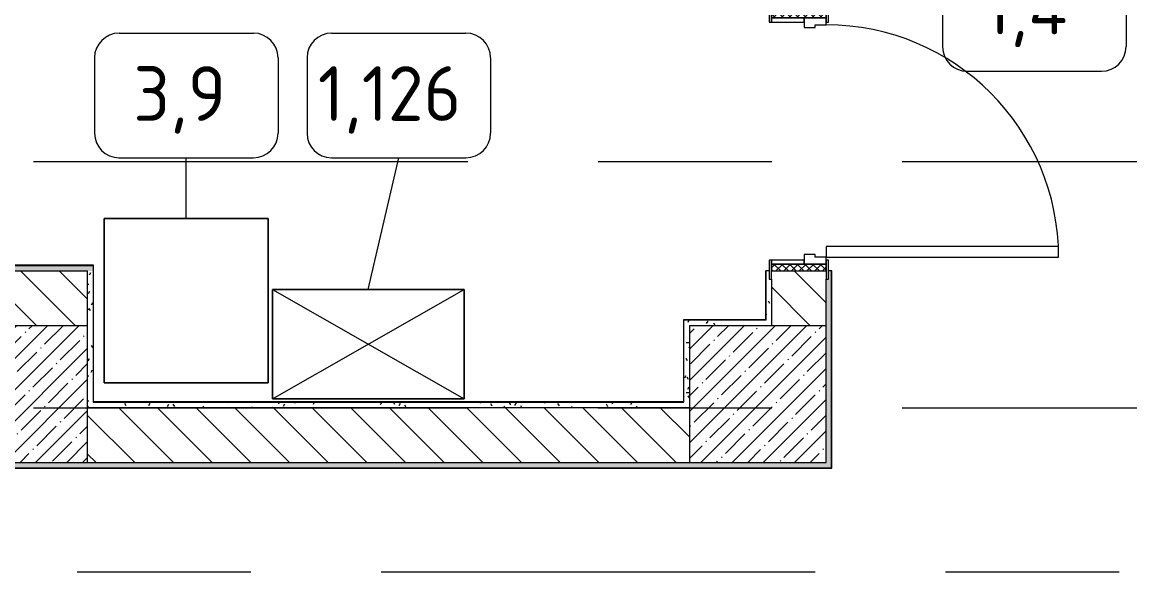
# Model space of a CAD drawing. Header units: millimetres. Extents: x -3724 to 231642, y -8553 to 29017.
# Drawn here: x 3821 to 7870, y 10500 to 12510 of the extents above; entities that cross this region are included whole.
import ezdxf

# ---------------------------------------------------------------- set-up
doc = ezdxf.new("R2010")
doc.units = ezdxf.units.MM
doc.linetypes.add('Осевая', pattern=[3175, 635, -476.25, 1587.5, -476.25])
for name, color, linetype, lineweight in [('A-DOOR', 7, 'Continuous', 9), ('A-DOOR-FRAM-2', 7, 'Continuous', 9), ('A-WALL', 7, 'Continuous', 9), ('I-FURN-IDEN', 7, 'Continuous', 9), ('I-WALL', 7, 'Continuous', 9), ('S-COLS', 7, 'Continuous', 9), ('Оси-2', 7, 'Осевая', 9)]:
    doc.layers.add(name, color=color, linetype=linetype, lineweight=lineweight)
for name, color, linetype, lineweight, true_color in [('A-DOOR-1', 7, 'Continuous', 9, 0xc0c0c0), ('A-DOOR-FRAM-1', 7, 'Continuous', 9, 0xc0c0c0), ('A-WALL-1', 9, 'Continuous', 9, 0x808080), ('A-WALL-FNSH-1', 9, 'Continuous', 9, 0x808080), ('I-FURN-1', 9, 'Continuous', 9, 0x808080)]:
    doc.layers.add(name, color=color, linetype=linetype, lineweight=lineweight, true_color=true_color)
doc.styles.add('GOST Common', font='GOST_Common.ttf', dxfattribs={"height": 200})
pattern_1 = [(135, (0, 0), (-70.7107, -70.7107), [])]
pattern_2 = [(0, (0, 0), (121.92, 30.48), [10.058, -81.382, 10.058, -81.382, -487.68]), (0, (0, 0), (121.92, 30.48), [-182.88, 10.058, -172.822, 10.058, -81.382, -213.36]), (0, (0, 0), (121.92, 30.48), [-457.2, 10.058, -50.902, 10.058, -142.342]), (120, (45.72, 15.24), (-87.356454, 90.34582), [10.058, -81.382, 10.058, -81.382, -487.68]), (120, (45.72, 15.24), (-87.356454, 90.34582), [-182.88, 10.058, -172.822, 10.058, -81.382, -213.36]), (120, (45.72, 15.24), (-87.356454, 90.34582), [-457.2, 10.058, -50.902, 10.058, -142.342]), (240, (60.96, 76.2), (-34.563546, -120.82582), [10.058, -81.382, 10.058, -81.382, -487.68]), (240, (60.96, 76.2), (-34.563546, -120.82582), [-182.88, 10.058, -172.822, 10.058, -81.382, -213.36]), (240, (60.96, 76.2), (-34.563546, -120.82582), [-457.2, 10.058, -50.902, 10.058, -142.342])]

# ---------------------------------------------------------------- blocks, each defined once
blk = doc.blocks.new('110_Дверь_СКБ_1Ст_Внутренняя1 - Д-8 950x2100h_охрана-31784688-План расстановки мебели и оборудования 1 этажа в осях 1-12')
at = {"layer": 'A-DOOR'}
h = blk.add_hatch(dxfattribs=at)
h.set_pattern_fill('FP_61', color=256, style=0, pattern_type=2)
h.set_pattern_definition([(135, (1826.41, 164.685), (-14.14214, -14.14214), []), (225, (1826.41, 164.685), (14.14214, -14.14214), [])])
h.paths.add_polyline_path([(487.5, 100), (462.5, 100), (462.5, -100), (487.5, -100)])
at = {"layer": 'A-DOOR-FRAM-2'}
h = blk.add_hatch(dxfattribs=at)
h.set_pattern_fill('FP_62', color=256, style=0, pattern_type=2)
h.set_pattern_definition([(45, (-296.384, 164.685), (-14.1421, 14.1421), []), (135, (-296.384, 164.685), (-14.1421, -14.1421), [])])
h.paths.add_polyline_path([(-437.5, 100), (-462.5, 100), (-462.5, -100), (-437.5, -99.7)])
at = {"layer": 'A-DOOR-1'}
for p, q in [((437.5, 950), (397.5, 950)), ((397.5, 950), (397.5, 100)), ((437.5, 100), (437.5, 950)), ((397.5, 100), (437.5, 100))]:
    blk.add_line(p, q, dxfattribs=at)
blk.add_arc((437.5, 100), 850, 90, 180, dxfattribs=at)
at = {"layer": 'A-DOOR-FRAM-1'}
for p, q in [((-422.5, 108), (-492.5, 108)), ((-492.5, 108), (-492.5, 100)), ((-492.5, 100), (-422.5, 100)), ((-437.5, 100), (-462.5, 100)), ((-462.5, 100), (-462.5, -100)), ((-412.5, 100), (-437.5, 100)), ((-437.5, 100), (-437.5, 20)), ((-437.5, -100), (-437.5, 100)), ((-422.5, 100), (-437.5, 100)), ((-437.5, 100), (-437.5, 99)), ((-437.5, 99), (-422.5, 99)), ((-422.5, 100), (-422.5, 108)), ((-422.5, 99), (-422.5, 100)), ((-412.5, 60), (-412.5, 100)), ((437.5, 100), (437.5, 60)), ((462.5, 100), (437.5, 100)), ((517.5, 108), (447.5, 108)), ((447.5, 108), (447.5, 100)), ((462.5, 100), (447.5, 100)), ((447.5, 100), (447.5, 99)), ((447.5, 100), (517.5, 100)), ((447.5, 99), (462.5, 99)), ((462.5, 20), (462.5, 100)), ((487.5, 100), (462.5, 100)), ((462.5, 100), (462.5, -100)), ((462.5, 99), (462.5, 100)), ((487.5, -100), (487.5, 100)), ((517.5, 100), (517.5, 108)), ((-402.5, 60), (-412.5, 60)), ((-402.5, 20), (-402.5, 60)), ((437.5, 60), (427.5, 60)), ((427.5, 60), (427.5, 20)), ((-437.5, 20), (-402.5, 20)), ((-422.5, 20), (-437.5, 20)), ((-437.5, 20), (-437.5, -100)), ((-422.5, -100), (-422.5, 20)), ((427.5, 20), (462.5, 20)), ((462.5, 20), (447.5, 20)), ((447.5, 20), (447.5, -100)), ((462.5, -100), (462.5, 20)), ((-422.5, -100), (-492.5, -100)), ((-492.5, -100), (-492.5, -108)), ((-492.5, -108), (-422.5, -108)), ((-462.5, -100), (-437.5, -100)), ((-437.5, -100), (-422.5, -100)), ((-422.5, -108), (-422.5, -100)), ((447.5, -100), (462.5, -100)), ((517.5, -100), (447.5, -100)), ((447.5, -100), (447.5, -108)), ((447.5, -108), (517.5, -108)), ((462.5, -100), (487.5, -100)), ((517.5, -108), (517.5, -100))]:
    blk.add_line(p, q, dxfattribs=at)
blk = doc.blocks.new('BSC_Колонна _Прямоугольная - 500х500-22206884-План расстановки мебели и оборудования 1 этажа в осях 1-12')
at = {"layer": 'S-COLS'}
h = blk.add_hatch(dxfattribs=at)
h.set_pattern_fill('FP_80', color=256, style=0, pattern_type=2)
h.set_pattern_definition([(45, (-6510, -11150), (-57.02463, 57.02463), []), (45, (-6452.975, -11150), (-57.02463, 57.02463), [100.806, -20.161, 3.353, -16.808])])
h.paths.add_polyline_path([(250, -250), (250, 250), (-250, 250), (-250, -250)])
for p, q in [((250, 250), (-250, 250)), ((-250, 250), (-250, -250)), ((250, -250), (250, 250)), ((-250, -250), (250, -250))]:
    blk.add_line(p, q, dxfattribs=at)
blk = doc.blocks.new('BSC_Колонна _Прямоугольная - 500х500-V57-План расстановки мебели и оборудования 1 этажа в осях 1-12')
at = {"layer": 'S-COLS'}
h = blk.add_hatch(dxfattribs=at)
h.set_pattern_fill('FP_81', color=256, style=0, pattern_type=2)
h.set_pattern_definition([(45, (-3810, -11150), (-57.0246, 57.0246), []), (45, (-3752.975, -11150), (-57.0246, 57.0246), [100.806, -20.161, 3.353, -16.808])])
h.paths.add_polyline_path([(-250, -250), (250, -250), (250, 250), (-250, 250), (-250, 156.5)])
for p, q in [((250, 250), (-250, 250)), ((-250, 250), (-250, -250)), ((250, -250), (250, 250)), ((-250, -250), (250, -250))]:
    blk.add_line(p, q, dxfattribs=at)
blk = doc.blocks.new('Холодильник встроенный 1180 мм - 3_9-25480617-План расстановки мебели и оборудования 1 этажа в осях 1-12')
at = {"layer": 'I-FURN-1'}
for p, q in [((305.1, 329.9), (-294.9, 329.9)), ((-294.9, 329.9), (-294.9, -270.1)), ((-294.9, -270.1), (-294.9, 329.9)), ((-294.9, 329.9), (305.1, 329.9)), ((305.1, -270.1), (305.1, 329.9)), ((305.1, 329.9), (305.1, -270.1)), ((-294.9, -270.1), (305.1, -270.1)), ((305.1, -270.1), (-294.9, -270.1))]:
    blk.add_line(p, q, dxfattribs=at)
blk = doc.blocks.new('Шкаф параметрический - 1_126-25592682-План расстановки мебели и оборудования 1 этажа в осях 1-12')
at = {"layer": 'I-FURN-1'}
for p, q in [((0, 0), (700, 400)), ((0, 400), (700, 0)), ((700, 400), (0, 400)), ((0, 400), (0, 0)), ((0, 0), (0, 400)), ((0, 400), (700, 400)), ((700, 0), (700, 400)), ((700, 400), (700, 0)), ((0, 0), (700, 0)), ((700, 0), (0, 0))]:
    blk.add_line(p, q, dxfattribs=at)
blk = doc.blocks.new('Марка_Мебель - В прямоуг_Balcon_Марка-25523697-План расстановки мебели и оборудования 1 этажа в осях 1-12')
at = {"layer": 'I-FURN-IDEN'}
for p, q in [((-2.455, 2.278), (2.455, 2.278)), ((-3.355, 1.378), (-3.355, -1.384)), ((3.355, 1.378), (3.355, -1.378)), ((-2.461, -2.278), (2.455, -2.278))]:
    blk.add_line(p, q, dxfattribs=at)
for centre, radius, start, end in [((-2.455, 1.378), 0.9, 90, 180), ((2.455, 1.378), 0.9, 0, 90), ((-2.461, -1.384), 0.893, 180, 270), ((2.455, -1.378), 0.9, 270, 0)]:
    blk.add_arc(centre, radius, start, end, dxfattribs=at)

msp = doc.modelspace()

# ---------------------------------------------------------------- hatches: boundary and pattern name
at = {"layer": 'I-WALL'}
h = msp.add_hatch(dxfattribs=at)
h.set_pattern_fill('FP_16', color=256, style=0, pattern_type=2)
h.set_pattern_definition(pattern_1)
h.paths.add_polyline_path([(6560, 11400), (6760, 11400), (6760, 11600), (6560, 11600), (6560, 11570)])
h.paths.add_polyline_path([(6560, 12550), (6760, 12550), (6760, 14612.5), (6751.1, 14600), (6560, 14600), (6560, 12580)])
h = msp.add_hatch(dxfattribs=at)
h.set_pattern_fill('FP_103', color=256, style=0, pattern_type=2)
h.set_pattern_definition(pattern_2)
h.paths.add_polyline_path([(6760, 10900), (6780, 10900.1), (6780, 11600), (6768, 11600), (6768, 11570), (6760, 11570), (6760, 11400)])
h.paths.add_polyline_path([(6780, 12550), (6780, 14570), (6760, 14570), (6760, 12580), (6768, 12580), (6768, 12550)])
h = msp.add_hatch(dxfattribs=at)
h.set_pattern_fill('FP_103', color=256, style=0, pattern_type=2)
h.set_pattern_definition(pattern_2)
h.paths.add_polyline_path([(6560, 11400), (6560, 11570), (6552, 11570), (6552, 11600), (6540, 11600), (6540, 11400)])
h.paths.add_polyline_path([(6540, 12550), (6552, 12550), (6552, 12580), (6560, 12580), (6560, 14300), (6540, 14299), (6540, 13089.5)])
h = msp.add_hatch(dxfattribs=at)
h.set_pattern_fill('FP_103', color=256, style=0, pattern_type=2)
h.set_pattern_definition(pattern_2)
h.paths.add_polyline_path([(131, 11600), (4080, 11600), (4080, 11620), (110, 11620), (110, 11600)])
h = msp.add_hatch(dxfattribs=at)
h.set_pattern_fill('FP_16', color=256, style=0, pattern_type=2)
h.set_pattern_definition(pattern_1)
h.paths.add_polyline_path([(2688.2, 11400), (4060, 11400), (4060, 11600), (1810, 11600), (1810, 11400), (2375.7, 11400)])
h = msp.add_hatch(dxfattribs=at)
h.set_pattern_fill('FP_103', color=256, style=0, pattern_type=2)
h.set_pattern_definition(pattern_2)
h.paths.add_polyline_path([(4080, 11120), (4080, 11600), (4060, 11600), (4060, 11120)])
h = msp.add_hatch(dxfattribs=at)
h.set_pattern_fill('FP_103', color=256, style=0, pattern_type=2)
h.set_pattern_definition(pattern_2)
h.paths.add_polyline_path([(6260, 11400), (6540, 11400), (6539, 11420), (6240, 11420), (6240, 11400)])
h = msp.add_hatch(dxfattribs=at)
h.set_pattern_fill('FP_103', color=256, style=0, pattern_type=2)
h.set_pattern_definition(pattern_2)
h.paths.add_polyline_path([(6260, 11100), (6260, 11400), (6240, 11400), (6240, 11100)])
h = msp.add_hatch(dxfattribs=at)
h.set_pattern_fill('FP_103', color=256, style=0, pattern_type=2)
h.set_pattern_definition(pattern_2)
h.paths.add_polyline_path([(6240, 11100), (6239, 11120), (4060, 11120), (4060, 11100), (6126.1, 11100)])
h = msp.add_hatch(dxfattribs=at)
h.set_pattern_fill('FP_16', color=256, style=0, pattern_type=2)
h.set_pattern_definition(pattern_1)
h.paths.add_polyline_path([(4060, 10900), (6260, 10900), (6260, 11100), (4060, 11100)])
h = msp.add_hatch(dxfattribs=at)
h.set_pattern_fill('FP_103', color=256, style=0, pattern_type=2)
h.set_pattern_definition(pattern_2)
h.paths.add_polyline_path([(6260, 10880), (6780, 10880), (6780, 10900), (3540, 10900), (3540, 10880), (6126.1, 10880)])

# ---------------------------------------------------------------- linework, layer by layer
at = {"layer": 'A-WALL'}
for p, q in [((90, 11600), (4060, 11600)), ((4060, 11400), (4060, 11600)), ((4080, 11600), (4080, 11120)), ((6540, 11421), (6540, 11600)), ((6540, 11420), (6240, 11420)), ((6240, 11120), (6240, 11400)), ((4080, 11120), (6240, 11120))]:
    msp.add_line(p, q, dxfattribs=at)
at = {"layer": 'A-WALL-1'}
for p, q in [((6552, 11600), (6540, 11600)), ((6780, 11600), (6768, 11600)), ((6780, 10880), (6780, 11600)), ((6560, 11570), (6560, 11400)), ((6760, 11400), (6760, 11570)), ((6260, 11100), (4060, 11100)), ((4060, 10900), (6260, 10900)), ((3540, 10880), (6780, 10880))]:
    msp.add_line(p, q, dxfattribs=at)
at = {"layer": 'A-WALL-FNSH-1'}
for p, q in [((4081, 11621), (131, 11621)), ((131, 11620), (4080, 11620)), ((4080, 11620), (4080, 11600)), ((4081, 11121), (4081, 11621)), ((6540, 11600), (6539, 11600)), ((6539, 11600), (6539, 11420)), ((6781, 11600), (6780, 11600)), ((6781, 10879), (6781, 11600)), ((6239, 11421), (6239, 11120)), ((6540, 11421), (6239, 11421)), ((6240, 11400), (6240, 11420)), ((6240, 11121), (4081, 11121)), ((3539, 10879), (6781, 10879))]:
    msp.add_line(p, q, dxfattribs=at)
at = {"layer": 'I-FURN-IDEN'}
for p, q in [((4420.5, 11791.2), (4420.5, 12014)), ((5086.1, 11532.5), (5197.6, 12014))]:
    msp.add_line(p, q, dxfattribs=at)
at = {"layer": 'I-WALL'}
msp.add_line((6540, 11420), (6540, 11421), dxfattribs=at)
at = {"layer": 'Оси-2'}
for p, q in [((-423.7, 12000), (35170, 12000)), ((-423.7, 11100), (35770, 11100)), ((846.3, 10500), (35770, 10500))]:
    msp.add_line(p, q, dxfattribs=at)

# ---------------------------------------------------------------- block references
at = {"layer": 'A-DOOR-1', "rotation": 270}
msp.add_blockref('110_Дверь_СКБ_1Ст_Внутренняя1 - Д-8 950x2100h_охрана-31784688-План расстановки мебели и оборудования 1 этажа в осях 1-12', (6660, 12087.5), dxfattribs=at)
at = {"layer": 'I-FURN-1'}
for name, p in [('Холодильник встроенный 1180 мм - 3_9-25480617-План расстановки мебели и оборудования 1 этажа в осях 1-12', (4415.4, 11461.4)), ('Шкаф параметрический - 1_126-25592682-План расстановки мебели и оборудования 1 этажа в осях 1-12', (4736.1, 11132.5))]:
    msp.add_blockref(name, p, dxfattribs=at)
at = {"layer": 'I-FURN-IDEN', "xscale": 99.99999999999993, "yscale": 99.99999999999993, "zscale": 99.99999999999993}
for p in [(7521.3, 12558), (4420.5, 12241.7), (5197.6, 12241.7)]:
    msp.add_blockref('Марка_Мебель - В прямоуг_Balcon_Марка-25523697-План расстановки мебели и оборудования 1 этажа в осях 1-12', p, dxfattribs=at)
at = {"layer": 'S-COLS'}
for name, p in [('BSC_Колонна _Прямоугольная - 500х500-V57-План расстановки мебели и оборудования 1 этажа в осях 1-12', (3810, 11150)), ('BSC_Колонна _Прямоугольная - 500х500-22206884-План расстановки мебели и оборудования 1 этажа в осях 1-12', (6510, 11150))]:
    msp.add_blockref(name, p, dxfattribs=at)

# ---------------------------------------------------------------- texts
at = {"layer": 'I-FURN-IDEN', "char_height": 200, "attachment_point": 1, "style": 'GOST Common'}
for s, insert, width in [('1,4', (7337.8, 12665), 408.861), ('3,9', (4227, 12348.8), 432.911), ('1,126', (4901.6, 12348.8), 681.434)]:
    msp.add_mtext(s, dxfattribs=dict(at, insert=insert, width=width))

doc.saveas('drawing.dxf')
